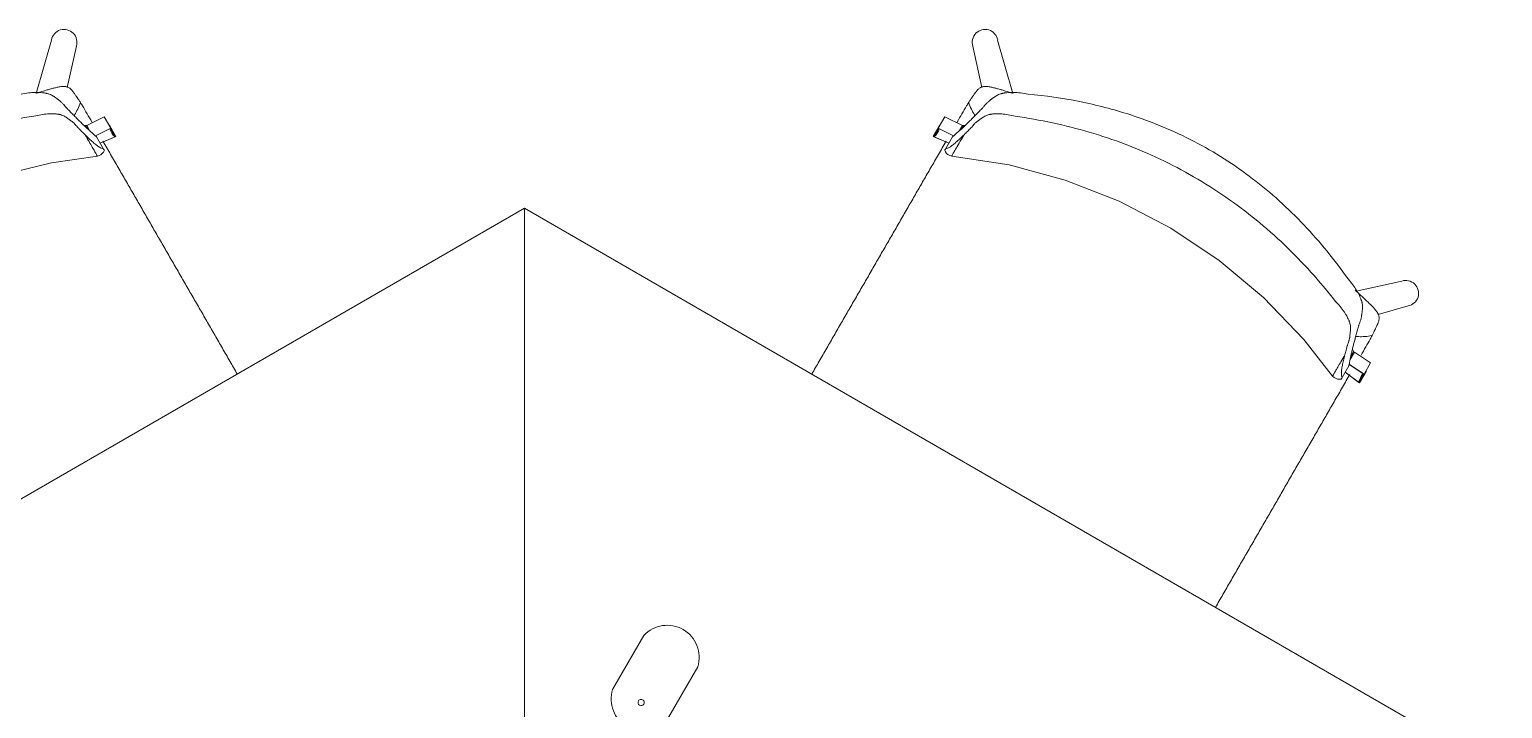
# Model space of a CAD drawing. Header units: millimetres. Extents: x 79795 to 317870, y -36033 to 97293.
# Drawn here: x 207480 to 208980, y 18272 to 18963 of the extents above; entities that cross this region are included whole.
import ezdxf

# ---------------------------------------------------------------- set-up
doc = ezdxf.new("R2010")
doc.units = ezdxf.units.MM
doc.header["$MEASUREMENT"] = 0
doc.layers.add('A-GENM', color=8, linetype='CONTINUOUS', lineweight=9)
doc.layers.add('I-FURN', color=8, linetype='CONTINUOUS', lineweight=9)

msp = doc.modelspace()

# ---------------------------------------------------------------- linework, layer by layer
at = {"layer": 'A-GENM'}
for p, q in [((208105.3, 18346.6), (208073.5, 18291.6)), ((208128.5, 18259.8), (208160.3, 18314.8))]:
    msp.add_line(p, q, dxfattribs=at)
for centre, radius, start, end in [((208129.2, 18324.5), 32.5, 342.6804, 137.3196), ((208104.6, 18281.9), 32.5, 162.6804, 317.3196), ((208102.6, 18278.4), 3.16, 150, 330), ((208102.6, 18278.4), 3.16, 330, 150)]:
    msp.add_arc(centre, radius, start, end, dxfattribs=at)
at = {"layer": 'I-FURN'}
for p, q in [((207502.2, 18952.5), (207486.7, 18898)), ((207518.2, 18904.3), (207527.6, 18946.1)), ((208440.3, 18946.1), (208449.6, 18904.3)), ((208481.1, 18898), (208465.6, 18952.5)), ((207538.1, 18865.4), (207556, 18874.2)), ((207556, 18874.2), (207562.7, 18862.7)), ((208405.2, 18862.7), (208411.9, 18874.2)), ((208411.9, 18874.2), (208429.8, 18865.4)), ((207538.8, 18862.4), (207537.3, 18865)), ((207541, 18860.3), (207538.1, 18865.4)), ((207562.7, 18862.7), (207547.1, 18855)), ((207548.2, 18854), (207555, 18842.2)), ((207551.9, 18847.6), (207567.8, 18854.4)), ((207552, 18847.5), (207567, 18854)), ((207567.8, 18854.4), (207561.2, 18866)), ((208406.7, 18866), (208400, 18854.4)), ((208400, 18854.4), (208416, 18847.6)), ((208400.9, 18854), (208415.9, 18847.5)), ((208420.8, 18855), (208405.2, 18862.7)), ((208412.8, 18842.2), (208419.7, 18854)), ((208429.8, 18865.4), (208426.8, 18860.3)), ((208430.6, 18865), (208429.1, 18862.4)), ((207553.7, 18836.7), (207555.1, 18838.5)), ((207555.1, 18838.5), (207556.1, 18840.4)), ((208411.8, 18840.4), (208412.6, 18838.7)), ((208412.6, 18838.7), (208413.7, 18837.2)), ((207444.8, 18813.5), (207502.2, 18827.7)), ((207502.2, 18827.7), (207549, 18834.5)), ((207549, 18834.5), (207550.8, 18835)), ((207550.8, 18835), (207552.5, 18835.8)), ((207552.5, 18835.8), (207553.7, 18836.7)), ((208413.7, 18837.2), (208414.9, 18836.2)), ((208414.9, 18836.2), (208416.8, 18835.1)), ((208416.8, 18835.1), (208418.9, 18834.5)), ((208418.9, 18834.5), (208477.3, 18825.4)), ((208477.3, 18825.4), (208534.4, 18809.9)), ((208534.4, 18809.9), (208589.4, 18788.5)), ((207983.8, 18781.5), (206987.9, 18206.5)), ((207983.8, 17671.5), (207983.8, 18781.5)), ((208979.7, 18206.6), (207983.8, 18781.5)), ((207983.8, 18781.5), (207983.8, 17671.5)), ((208589.4, 18788.5), (208641.9, 18761.1)), ((208641.9, 18761.1), (208691.1, 18728.3)), ((208691.1, 18728.3), (208736.4, 18690.4)), ((208877.1, 18707.2), (208830.6, 18696.9)), ((208736.4, 18690.4), (208777.4, 18647.7)), ((208853, 18673.2), (208883.5, 18681.9)), ((208777.4, 18647.7), (208806.7, 18610.6)), ((208824.5, 18627.4), (208828.9, 18635)), ((208825.1, 18630.4), (208828, 18635.5)), ((208828.9, 18635), (208845.4, 18623.9)), ((208816.4, 18609.2), (208823.2, 18621)), ((208819.5, 18614.6), (208833.4, 18604.2)), ((208819.6, 18614.7), (208834.2, 18603.8)), ((208838.8, 18612.4), (208823.5, 18622.6)), ((208837.9, 18612.8), (208823.5, 18622.5)), ((208834.2, 18603.8), (208840.9, 18615.3)), ((208845.4, 18623.9), (208838.8, 18612.4)), ((208808.2, 18609.1), (208806.7, 18610.6)), ((208810.2, 18608), (208808.2, 18609.1)), ((208811.6, 18607.5), (208810.2, 18608)), ((208813.5, 18607.3), (208811.6, 18607.5)), ((208815.4, 18607.4), (208813.5, 18607.3))]:
    msp.add_line(p, q, dxfattribs=at)
for centre, start, end in [((207515.1, 18950.2), 341.9662, 169.5824), ((208452.8, 18950.2), 10.4176, 198.0338), ((208881.1, 18694.8), 280.3941, 108.0104)]:
    msp.add_arc(centre, 13.1, start, end, dxfattribs=at)
for centre, major_axis, start_param, end_param in [((207578.6, 18866.9), (-15.1, -8.7), 6.026179, 6.605675), ((207579.4, 18867.3), (-15.1, -8.7), 6.026179, 6.605675), ((208388.5, 18867.3), (15.1, -8.7), 5.960696, 6.540192), ((208389.3, 18866.9), (15.1, -8.7), 5.960696, 6.540192), ((208857.8, 18611.8), (15.1, -8.7), 3.380441, 3.464082), ((208850.3, 18600.7), (15.1, -8.7), 2.884586, 3.464082), ((208851.2, 18600.2), (15.1, -8.7), 2.884586, 3.464082)]:
    msp.add_ellipse(centre, major_axis=major_axis, ratio=0.978487, start_param=start_param, end_param=end_param, dxfattribs=at)
for points, knots in [([(207471.3, 18897.5), (207473.9, 18898), (207479, 18898.8), (207484.6, 18899.2), (207488.8, 18899.2), (207491.7, 18899.1), (207494, 18898.8), (207495.5, 18898.6), (207496.4, 18898.5), (207497, 18898.3), (207497.6, 18898.2), (207498.4, 18898), (207499.7, 18897.7), (207501.4, 18897), (207503.3, 18896.1), (207504.9, 18895), (207506.4, 18894), (207507.8, 18892.9), (207508.9, 18892), (207509.7, 18891.4), (207510.1, 18891), (207510.5, 18890.8), (207510.8, 18890.5), (207511.2, 18890.2), (207511.9, 18889.6), (207512.8, 18888.8), (207513.8, 18887.8), (207515, 18886.5), (207516, 18885.1), (207517.2, 18883.8), (207518.1, 18882.9), (207519, 18881.9), (207520.2, 18880.7), (207522.4, 18878.5), (207525.3, 18875.5), (207528.6, 18872.2), (207531.7, 18869.2), (207534.7, 18866.2), (207537.5, 18863.5), (207540.2, 18861), (207541.8, 18859.6), (207542.5, 18859)], [0, 0, 0, 0, 0.035714, 0.071429, 0.089286, 0.107143, 0.125, 0.133929, 0.138393, 0.142857, 0.147321, 0.151786, 0.160714, 0.178571, 0.196429, 0.214286, 0.232143, 0.25, 0.267857, 0.276786, 0.28125, 0.285714, 0.290179, 0.294643, 0.303571, 0.321429, 0.339286, 0.357143, 0.392857, 0.410714, 0.428571, 0.446429, 0.464286, 0.5, 0.571429, 0.642857, 0.714286, 0.785714, 0.857143, 0.928571, 1, 1, 1, 1]), ([(207487, 18898.3), (207489.3, 18899), (207493, 18900.2), (207497.3, 18901.5), (207499.7, 18902.2), (207501.6, 18902.7), (207503.2, 18903.2), (207504.8, 18903.6), (207506.4, 18904), (207508.2, 18904.4), (207510, 18904.8), (207511.8, 18905.1), (207513.2, 18905.2), (207514.3, 18905.3), (207515.1, 18905.3), (207515.9, 18905.3), (207517, 18905.1), (207518.3, 18904.8), (207519.7, 18904.2), (207520.8, 18903.5), (207521.8, 18902.7), (207522.8, 18901.7), (207523.6, 18900.7), (207524.1, 18900), (207524.4, 18899.6), (207524.7, 18899.3), (207524.9, 18899), (207525.2, 18898.6), (207525.7, 18897.8), (207526.4, 18896.8), (207527.1, 18895.8), (207527.7, 18895), (207528.2, 18894.3), (207528.6, 18893.6), (207529.2, 18892.7), (207530.3, 18891.1), (207531.2, 18889.7), (207531.8, 18888.8)], [0, 0, 0, 0, 0.125, 0.1875, 0.21875, 0.25, 0.28125, 0.3125, 0.34375, 0.375, 0.40625, 0.4375, 0.46875, 0.484375, 0.5, 0.515625, 0.53125, 0.5625, 0.59375, 0.625, 0.65625, 0.6875, 0.71875, 0.734375, 0.742188, 0.75, 0.757812, 0.765625, 0.78125, 0.8125, 0.84375, 0.859375, 0.875, 0.890625, 0.90625, 0.9375, 1, 1, 1, 1]), ([(208425.3, 18859), (208426.9, 18860.3), (208429.4, 18862.5), (208433.2, 18866.2), (208436.2, 18869.2), (208439.3, 18872.2), (208442.6, 18875.5), (208445.5, 18878.5), (208447.9, 18881), (208449.5, 18882.5), (208450.7, 18883.8), (208451.8, 18885.1), (208452.9, 18886.5), (208454.1, 18887.8), (208455.1, 18888.8), (208456, 18889.6), (208456.7, 18890.2), (208457.1, 18890.5), (208457.4, 18890.8), (208457.7, 18891), (208458.2, 18891.4), (208458.9, 18892), (208460.1, 18892.9), (208461.5, 18894), (208463, 18895), (208464.6, 18896.1), (208466.5, 18897), (208468.2, 18897.7), (208469.5, 18898), (208470.3, 18898.2), (208470.9, 18898.3), (208471.5, 18898.5), (208472.3, 18898.6), (208473.9, 18898.8), (208476.2, 18899.1), (208479.1, 18899.2), (208483.2, 18899.2), (208488.9, 18898.8), (208493.9, 18898), (208496.6, 18897.5)], [0, 0, 0, 0, 0.142857, 0.214286, 0.285714, 0.357143, 0.428571, 0.5, 0.535714, 0.571429, 0.589286, 0.607143, 0.642857, 0.660714, 0.678571, 0.696429, 0.705357, 0.709821, 0.714286, 0.71875, 0.723214, 0.732143, 0.75, 0.767857, 0.785714, 0.803571, 0.821429, 0.839286, 0.848214, 0.852679, 0.857143, 0.861607, 0.866071, 0.875, 0.892857, 0.910714, 0.928571, 0.964286, 1, 1, 1, 1]), ([(208436.1, 18888.8), (208436.7, 18889.7), (208437.6, 18891.1), (208438.6, 18892.7), (208439.3, 18893.6), (208439.7, 18894.3), (208440.2, 18895), (208440.7, 18895.8), (208441.4, 18896.8), (208442.1, 18897.8), (208442.7, 18898.6), (208443, 18899), (208443.2, 18899.3), (208443.4, 18899.6), (208443.8, 18900), (208444.3, 18900.7), (208445.1, 18901.7), (208446.1, 18902.7), (208447.1, 18903.5), (208448.2, 18904.2), (208449.6, 18904.8), (208450.9, 18905.1), (208452, 18905.3), (208452.8, 18905.3), (208453.6, 18905.3), (208454.7, 18905.2), (208456.1, 18905.1), (208457.9, 18904.8), (208459.7, 18904.4), (208461.5, 18904), (208463.1, 18903.6), (208464.6, 18903.2), (208466.3, 18902.7), (208468.1, 18902.2), (208470.6, 18901.5), (208474.9, 18900.2), (208478.6, 18899), (208480.8, 18898.3)], [0, 0, 0, 0, 0.0625, 0.09375, 0.109375, 0.125, 0.140625, 0.15625, 0.1875, 0.21875, 0.234375, 0.242188, 0.25, 0.257812, 0.265625, 0.28125, 0.3125, 0.34375, 0.375, 0.40625, 0.4375, 0.46875, 0.484375, 0.5, 0.515625, 0.53125, 0.5625, 0.59375, 0.625, 0.65625, 0.6875, 0.71875, 0.75, 0.78125, 0.8125, 0.875, 1, 1, 1, 1]), ([(207525, 18875.3), (207525.2, 18875.6), (207526.7, 18877.8), (207529.1, 18882.1), (207531, 18886.5), (207531.8, 18888.8)], [0.93933321, 0.93933321, 0.93933321, 0.93933321, 0.94444444, 0.97222222, 1, 1, 1, 1]), ([(208436.1, 18888.8), (208436.9, 18886.5), (208438.8, 18882.1), (208441, 18878.1), (208442.3, 18876.1), (208442.3, 18876.1)], [0, 0, 0, 0, 0.02777778, 0.05555556, 0.0565472, 0.0565472, 0.0565472, 0.0565472]), ([(208496.6, 18897.5), (208514.2, 18895.9), (208549.2, 18890.9), (208606.4, 18876.1), (208666.6, 18851.2), (208726.4, 18813), (208770.2, 18773.3), (208801.4, 18737.8), (208815.6, 18719), (208822.4, 18709.4)], [-1, -1, -1, -1, -0.863636, -0.727273, -0.545455, -0.363636, -0.181818, -0.090909, 0, 0, 0, 0]), ([(207484.4, 18874.9), (207471.6, 18873.2), (207446.2, 18868.7), (207396.3, 18856.1), (207335.9, 18833.2), (207268.8, 18794.5), (207218.8, 18753.6), (207182.9, 18716.7), (207166.4, 18697), (207158.5, 18686.8)], [-1, -1, -1, -1, -0.9, -0.8, -0.6, -0.4, -0.2, -0.1, 0, 0, 0, 0]), ([(207536.5, 18856.1), (207535.3, 18857.2), (207533.6, 18859), (207531.5, 18861), (207530.3, 18862.2), (207529.5, 18863), (207528.6, 18863.9), (207527.7, 18865.1), (207526.7, 18866.2), (207525.7, 18867.3), (207524.9, 18868.2), (207524.1, 18868.9), (207523.4, 18869.4), (207523, 18869.7), (207522.7, 18869.9), (207522.4, 18870.1), (207521.9, 18870.5), (207521.2, 18871), (207520.1, 18871.9), (207518.6, 18872.9), (207517.1, 18874), (207515.4, 18875), (207513.5, 18875.8), (207511.8, 18876.5), (207510.4, 18876.8), (207509.7, 18876.9), (207509.1, 18877), (207508.5, 18877.1), (207507.6, 18877.2), (207506.1, 18877.4), (207503.9, 18877.5), (207501.1, 18877.5), (207497.1, 18877.3), (207491.6, 18876.6), (207486.9, 18875.5), (207484.4, 18874.9)], [0, 0, 0, 0, 0.125, 0.1875, 0.21875, 0.25, 0.28125, 0.3125, 0.375, 0.40625, 0.4375, 0.46875, 0.484375, 0.492188, 0.5, 0.507812, 0.515625, 0.53125, 0.5625, 0.59375, 0.625, 0.65625, 0.6875, 0.71875, 0.734375, 0.742188, 0.75, 0.757812, 0.765625, 0.78125, 0.8125, 0.84375, 0.875, 0.9375, 1, 1, 1, 1]), ([(208483.5, 18874.9), (208481, 18875.5), (208476.2, 18876.6), (208470.8, 18877.3), (208466.8, 18877.5), (208463.9, 18877.5), (208461.7, 18877.4), (208460.2, 18877.2), (208459.4, 18877.1), (208458.8, 18877), (208458.2, 18876.9), (208457.4, 18876.8), (208456.1, 18876.5), (208454.4, 18875.8), (208452.5, 18875), (208450.8, 18874), (208449.3, 18872.9), (208447.8, 18871.9), (208446.7, 18871), (208445.9, 18870.5), (208445.5, 18870.1), (208445.2, 18869.9), (208444.9, 18869.7), (208444.5, 18869.4), (208443.8, 18868.9), (208443, 18868.2), (208442.1, 18867.3), (208441.1, 18866.2), (208440.2, 18865.1), (208439.2, 18863.9), (208438.4, 18863), (208437.5, 18862.2), (208436.4, 18861), (208434.3, 18859), (208432.6, 18857.2), (208431.4, 18856.1)], [0, 0, 0, 0, 0.0625, 0.125, 0.15625, 0.1875, 0.21875, 0.234375, 0.242188, 0.25, 0.257812, 0.265625, 0.28125, 0.3125, 0.34375, 0.375, 0.40625, 0.4375, 0.46875, 0.484375, 0.492188, 0.5, 0.507812, 0.515625, 0.53125, 0.5625, 0.59375, 0.625, 0.6875, 0.71875, 0.75, 0.78125, 0.8125, 0.875, 1, 1, 1, 1]), ([(208809.4, 18686.8), (208801.5, 18697), (208785, 18716.7), (208749, 18753.6), (208699, 18794.5), (208631.9, 18833.2), (208571.6, 18856.1), (208521.6, 18868.7), (208496.3, 18873.2), (208483.5, 18874.9)], [-1, -1, -1, -1, -0.9, -0.8, -0.6, -0.4, -0.2, -0.1, 0, 0, 0, 0]), ([(207538.1, 18865.4), (207537.7, 18865.5), (207536.8, 18865.6), (207535.8, 18865.7), (207535.3, 18865.7)], [-0.8741323, -0.8741323, -0.8741323, -0.8741323, -0.6666667, -0.4718724, -0.4718724, -0.4718724, -0.4718724]), ([(207536.5, 18856.1), (207538, 18853.5), (207540.7, 18848.9), (207543.9, 18843.3), (207546.2, 18839.2), (207547.6, 18836.9), (207548.3, 18835.7), (207548.6, 18835), (207548.9, 18834.6), (207549, 18834.5), (207549, 18834.5)], [0, 0, 0, 0, 0.1111111, 0.2222222, 0.3333333, 0.4444444, 0.5, 0.5555556, 0.6111111, 0.6625707, 0.6625707, 0.6625707, 0.6625707]), ([(208418.9, 18834.5), (208418.9, 18834.5), (208419, 18834.6), (208419.2, 18835.1), (208419.7, 18835.9), (208420.7, 18837.6), (208422.6, 18841), (208426.2, 18847.2), (208429.5, 18852.9), (208431.4, 18856.1)], [0.3374293, 0.3374293, 0.3374293, 0.3374293, 0.3888889, 0.4444444, 0.5138889, 0.5833333, 0.7222222, 0.8611111, 1, 1, 1, 1]), ([(208432.6, 18865.7), (208432.1, 18865.6), (208431.1, 18865.6), (208430.2, 18865.5), (208429.8, 18865.4)], [-0.5281276, -0.5281276, -0.5281276, -0.5281276, -0.3333333, -0.1258677, -0.1258677, -0.1258677, -0.1258677]), ([(207554.7, 18849.6), (207555, 18849), (207556.7, 18846.1), (207559.6, 18841.1), (207563.5, 18834.3), (207567.4, 18827.6), (207572.4, 18818.9), (207578.6, 18808.1), (207584.7, 18797.5), (207589.7, 18789), (207593.5, 18782.4), (207597.3, 18775.8), (207602.3, 18767.1), (207608.5, 18756.3), (207616, 18743.4), (207623.5, 18730.3), (207631.1, 18717.2), (207638.6, 18704.2), (207644.8, 18693.4), (207649.9, 18684.7), (207653.7, 18678.1), (207657.5, 18671.5), (207662.5, 18662.8), (207668.8, 18652), (207675, 18641.2), (207680, 18632.4), (207683.9, 18625.8), (207687.7, 18619.2), (207690.2, 18614.8), (207691.5, 18612.6), (207691.6, 18612.5)], [-0.8977274, -0.8977274, -0.8977274, -0.8977274, -0.8928571, -0.875, -0.8571429, -0.8392857, -0.8214286, -0.7857143, -0.75, -0.7321429, -0.7142857, -0.6964286, -0.6785714, -0.6428571, -0.6071429, -0.5714286, -0.5357143, -0.5, -0.4642857, -0.4464286, -0.4285714, -0.4107143, -0.3928571, -0.3571429, -0.3214286, -0.3035714, -0.2857143, -0.2678571, -0.25, -0.2492433, -0.2492433, -0.2492433, -0.2492433]), ([(208276.2, 18612.3), (208276.3, 18612.5), (208277.6, 18614.8), (208280.2, 18619.2), (208284, 18625.8), (208287.8, 18632.4), (208292.9, 18641.2), (208299.1, 18652), (208305.3, 18662.8), (208310.3, 18671.5), (208314.2, 18678.1), (208318, 18684.7), (208323, 18693.4), (208329.3, 18704.2), (208336.8, 18717.2), (208344.3, 18730.3), (208351.9, 18743.4), (208359.4, 18756.3), (208365.6, 18767.1), (208370.6, 18775.8), (208374.4, 18782.4), (208378.2, 18789), (208383.1, 18797.5), (208389.3, 18808.1), (208395.4, 18818.9), (208400.5, 18827.6), (208404.4, 18834.3), (208408.3, 18841.1), (208411.2, 18846.1), (208412.8, 18849), (208413.2, 18849.6)], [-0.7511307, -0.7511307, -0.7511307, -0.7511307, -0.75, -0.7321429, -0.7142857, -0.6964286, -0.6785714, -0.6428571, -0.6071429, -0.5892857, -0.5714286, -0.5535714, -0.5357143, -0.5, -0.4642857, -0.4285714, -0.3928571, -0.3571429, -0.3214286, -0.3035714, -0.2857143, -0.2678571, -0.25, -0.2142857, -0.1785714, -0.1607143, -0.1428571, -0.125, -0.1071429, -0.1022726, -0.1022726, -0.1022726, -0.1022726]), ([(208822.4, 18709.4), (208824.2, 18707.3), (208827.3, 18703.4), (208830.5, 18698.7), (208832.6, 18695.1), (208834, 18692.5), (208834.9, 18690.4), (208835.5, 18688.9), (208835.8, 18688.1), (208836, 18687.5), (208836.2, 18687), (208836.4, 18686.2), (208836.7, 18684.9), (208837, 18683), (208837.2, 18681), (208837.1, 18679), (208836.9, 18677.2), (208836.7, 18675.4), (208836.4, 18674), (208836.3, 18673), (208836.2, 18672.5), (208836.2, 18672.1), (208836.1, 18671.7), (208836.1, 18671.2), (208835.9, 18670.3), (208835.6, 18669.1), (208835.3, 18667.7), (208834.7, 18666), (208834.1, 18664.4), (208833.5, 18662.8), (208833.1, 18661.6), (208832.8, 18660.3), (208832.3, 18658.6), (208831.5, 18655.7), (208830.4, 18651.6), (208829.2, 18647.1), (208828.1, 18642.9), (208827, 18638.8), (208826.1, 18635), (208825.3, 18631.5), (208824.9, 18629.4), (208824.7, 18628.4)], [0, 0, 0, 0, 0.035714, 0.071429, 0.089286, 0.107143, 0.125, 0.133929, 0.138393, 0.142857, 0.147321, 0.151786, 0.160714, 0.178571, 0.196429, 0.214286, 0.232143, 0.25, 0.267857, 0.276786, 0.28125, 0.285714, 0.290179, 0.294643, 0.303571, 0.321429, 0.339286, 0.357143, 0.392857, 0.410714, 0.428571, 0.446429, 0.464286, 0.5, 0.571429, 0.642857, 0.714286, 0.785714, 0.857143, 0.928571, 1, 1, 1, 1]), ([(208832.6, 18695.2), (208834.4, 18693.6), (208837.2, 18691), (208840.5, 18687.9), (208842.4, 18686.2), (208843.7, 18684.8), (208845, 18683.6), (208846.1, 18682.5), (208847.3, 18681.3), (208848.5, 18680), (208849.7, 18678.5), (208850.9, 18677.1), (208851.7, 18676), (208852.3, 18675.1), (208852.7, 18674.4), (208853.1, 18673.7), (208853.5, 18672.7), (208853.9, 18671.4), (208854.1, 18669.9), (208854, 18668.5), (208853.8, 18667.3), (208853.4, 18665.9), (208853, 18664.8), (208852.7, 18664), (208852.5, 18663.5), (208852.3, 18663.1), (208852.2, 18662.7), (208851.9, 18662.3), (208851.6, 18661.5), (208851.1, 18660.3), (208850.5, 18659.2), (208850.1, 18658.3), (208849.7, 18657.6), (208849.4, 18656.9), (208848.9, 18655.9), (208848, 18654.1), (208847.3, 18652.6), (208846.8, 18651.7)], [0, 0, 0, 0, 0.125, 0.1875, 0.21875, 0.25, 0.28125, 0.3125, 0.34375, 0.375, 0.40625, 0.4375, 0.46875, 0.484375, 0.5, 0.515625, 0.53125, 0.5625, 0.59375, 0.625, 0.65625, 0.6875, 0.71875, 0.734375, 0.742188, 0.75, 0.757812, 0.765625, 0.78125, 0.8125, 0.84375, 0.859375, 0.875, 0.890625, 0.90625, 0.9375, 1, 1, 1, 1]), ([(208819.2, 18632.2), (208819.6, 18633.8), (208820.2, 18636.2), (208820.9, 18639), (208821.3, 18640.6), (208821.7, 18641.8), (208822, 18642.9), (208822.5, 18644.3), (208823, 18645.7), (208823.5, 18647.2), (208823.8, 18648.3), (208824, 18649.4), (208824.1, 18650.2), (208824.2, 18650.7), (208824.2, 18651.1), (208824.3, 18651.5), (208824.3, 18652), (208824.4, 18652.9), (208824.6, 18654.3), (208824.8, 18656.1), (208824.9, 18658), (208824.9, 18659.9), (208824.8, 18662), (208824.4, 18663.8), (208824, 18665.1), (208823.8, 18665.9), (208823.6, 18666.4), (208823.4, 18667), (208823, 18667.8), (208822.4, 18669.1), (208821.4, 18671.1), (208820, 18673.6), (208817.8, 18676.9), (208814.5, 18681.3), (208811.2, 18684.9), (208809.4, 18686.8)], [0, 0, 0, 0, 0.125, 0.1875, 0.21875, 0.25, 0.28125, 0.3125, 0.375, 0.40625, 0.4375, 0.46875, 0.484375, 0.492188, 0.5, 0.507812, 0.515625, 0.53125, 0.5625, 0.59375, 0.625, 0.65625, 0.6875, 0.71875, 0.734375, 0.742188, 0.75, 0.757812, 0.765625, 0.78125, 0.8125, 0.84375, 0.875, 0.9375, 1, 1, 1, 1]), ([(208830.2, 18650.9), (208831.1, 18650.8), (208834.2, 18650.6), (208839.6, 18650.7), (208844.4, 18651.2), (208846.8, 18651.7)], [0.93303317, 0.93303317, 0.93303317, 0.93303317, 0.94444444, 0.97222222, 1, 1, 1, 1]), ([(208819.2, 18632.2), (208817.7, 18629.6), (208815, 18625), (208811.8, 18619.4), (208809.4, 18615.3), (208808.1, 18613), (208807.4, 18611.8), (208807, 18611.2), (208806.8, 18610.7), (208806.7, 18610.6), (208806.7, 18610.6)], [0, 0, 0, 0, 0.1111111, 0.2222222, 0.3333333, 0.4444444, 0.5, 0.5555556, 0.6111111, 0.6625707, 0.6625707, 0.6625707, 0.6625707]), ([(208828, 18635.4), (208827.9, 18635.8), (208827.5, 18636.7), (208827.1, 18637.6), (208826.9, 18638)], [-0.8810546, -0.8810546, -0.8810546, -0.8810546, -0.6666667, -0.4718724, -0.4718724, -0.4718724, -0.4718724]), ([(208824.2, 18612.2), (208824, 18611.8), (208821.2, 18607), (208815.8, 18597.6), (208808.1, 18584.3), (208800.6, 18571.2), (208794.3, 18560.4), (208789.3, 18551.7), (208785.5, 18545.1), (208781.6, 18538.4), (208776.6, 18529.7), (208770.3, 18518.9), (208764.1, 18508.1), (208759.1, 18499.4), (208755.3, 18492.9), (208751.6, 18486.3), (208746.6, 18477.7), (208740.4, 18467), (208734.2, 18456.3), (208729.2, 18447.6), (208725.4, 18441), (208721.6, 18434.4), (208716.5, 18425.7), (208710.2, 18414.8), (208702.7, 18401.7), (208695, 18388.4), (208689.9, 18379.5), (208687.3, 18375.1), (208687.3, 18375)], [-0.896036, -0.896036, -0.896036, -0.896036, -0.8928571, -0.8571429, -0.8214286, -0.7857143, -0.75, -0.7321429, -0.7142857, -0.6964286, -0.6785714, -0.6428571, -0.6071429, -0.5892857, -0.5714286, -0.5535714, -0.5357143, -0.5, -0.4642857, -0.4464286, -0.4285714, -0.4107143, -0.3928571, -0.3571429, -0.3214286, -0.2857143, -0.25, -0.2493139, -0.2493139, -0.2493139, -0.2493139])]:
    msp.add_open_spline(points, degree=3, knots=knots, dxfattribs=at)
for points in [[(207531.8, 18888.8), (207532.1, 18888.3), (207532.9, 18887.2), (207533.6, 18886.1), (207533.9, 18885.6)], [(207533.9, 18885.6), (207537, 18880.3), (207540.1, 18874.8), (207543.4, 18869.1)], [(208424.5, 18869.1), (208427.7, 18874.8), (208430.9, 18880.3), (208434, 18885.6)], [(208434, 18885.6), (208434.3, 18886.1), (208435, 18887.2), (208435.7, 18888.3), (208436.1, 18888.8)], [(207555, 18842.2), (207554.6, 18842.2), (207553.4, 18842.3), (207551.1, 18843.4), (207548.2, 18845.5), (207544.7, 18848.4), (207540.8, 18851.9), (207538, 18854.6), (207536.5, 18856.1)], [(207542.5, 18859), (207543.5, 18858.1), (207545.5, 18856.3), (207547.3, 18854.8), (207548.2, 18854)], [(208431.4, 18856.1), (208429.9, 18854.6), (208427.1, 18851.9), (208423.1, 18848.4), (208419.7, 18845.5), (208416.8, 18843.4), (208414.5, 18842.3), (208413.3, 18842.2), (208412.8, 18842.2)], [(208419.7, 18854), (208420.5, 18854.8), (208422.4, 18856.3), (208424.3, 18858.1), (208425.3, 18859)], [(207555.7, 18841.1), (207555.9, 18840.8), (207556.1, 18840.4), (207556.1, 18840.4), (207555.7, 18841), (207555.3, 18841.7), (207555, 18842.2)], [(208412.8, 18842.2), (208412.6, 18841.7), (208412.2, 18841), (208411.8, 18840.4), (208411.8, 18840.4), (208412, 18840.8), (208412.2, 18841.1)], [(208829.8, 18697.6), (208830.8, 18696.8), (208831.7, 18696), (208832.6, 18695.2)], [(208832.6, 18695.2), (208831.7, 18696), (208830.7, 18696.8), (208829.8, 18697.6)], [(208845, 18648.2), (208842, 18643), (208838.8, 18637.5), (208835.6, 18631.9)], [(208846.8, 18651.7), (208846.5, 18651.1), (208845.9, 18650), (208845.3, 18648.8), (208845, 18648.2)], [(208816.4, 18609.2), (208816.1, 18609.6), (208815.7, 18610.7), (208815.5, 18613.3), (208815.8, 18616.8), (208816.6, 18621.2), (208817.6, 18626.3), (208818.6, 18630.2), (208819.2, 18632.2)], [(208824.7, 18628.4), (208824.4, 18627.1), (208823.9, 18624.5), (208823.4, 18622.2), (208823.2, 18621)], [(208815.7, 18608.1), (208815.6, 18607.8), (208815.3, 18607.4), (208815.4, 18607.4), (208815.7, 18608), (208816.1, 18608.7), (208816.4, 18609.2)]]:
    msp.add_open_spline(points, degree=3, dxfattribs=at)

doc.saveas('drawing.dxf')
